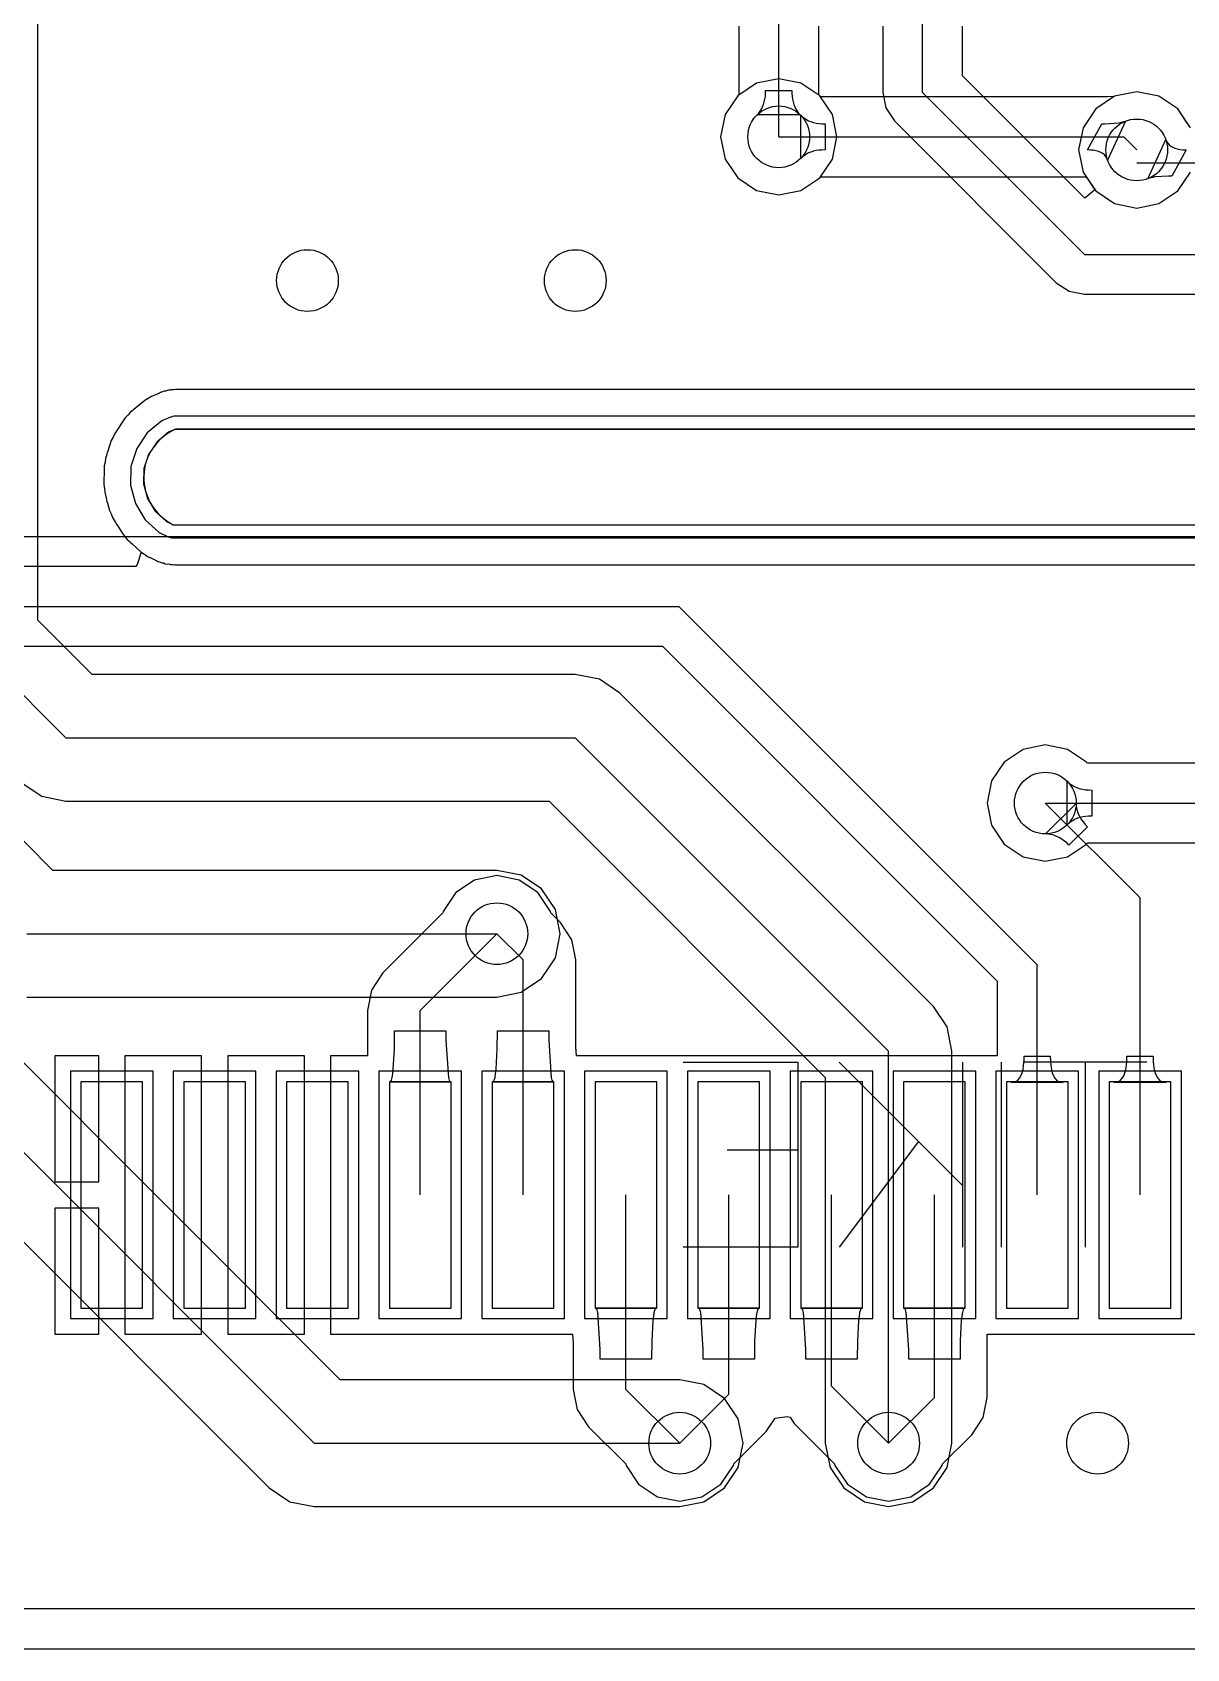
# Model space of a CAD drawing. Header units: millimetres. Extents: x 75.2 to 114.1, y 58.8 to 103.8.
# Drawn here: x 84.25 to 95.48, y 58.84 to 74.55 of the extents above; entities that cross this region are included whole.
import ezdxf

# ---------------------------------------------------------------- set-up
doc = ezdxf.new("R2010")
doc.units = ezdxf.units.MM
for name, color, linetype in [('BottomLayer', 5, 'Continuous'), ('BottomOverlay', 54, 'Continuous'), ('KeepOutLayer', 6, 'Continuous'), ('MultiLayer', 9, 'Continuous'), ('TopLayer', 1, 'Continuous'), ('TopOverlay', 2, 'Continuous'), ('TopPaste', 8, 'Continuous'), ('TopSolder', 216, 'Continuous')]:
    doc.layers.add(name, color=color, linetype=linetype)

# ---------------------------------------------------------------- blocks, each defined once
blk = doc.blocks.new('____20__1')
at = {"layer": 'TopLayer'}
for p, q in [((-19.3, 1.1), (-19.3, -1.1)), ((-18.7, 1.1), (-19.3, 1.1)), ((-18.7, -1.1), (-18.7, 1.1)), ((-18.3, 1.1), (-18.3, -1.1)), ((-17.7, 1.1), (-18.3, 1.1)), ((-17.7, -1.1), (-17.7, 1.1)), ((-17.3, 1.1), (-17.3, -1.1)), ((-16.7, 1.1), (-17.3, 1.1)), ((-16.7, -1.1), (-16.7, 1.1)), ((-16.3, 1.1), (-16.3, -1.1)), ((-15.7, 1.1), (-16.3, 1.1)), ((-15.7, -1.1), (-15.7, 1.1)), ((-15.3, 1.1), (-15.3, -1.1)), ((-14.7, 1.1), (-15.3, 1.1)), ((-14.7, -1.1), (-14.7, 1.1)), ((-14.3, 1.1), (-14.3, -1.1)), ((-13.7, 1.1), (-14.3, 1.1)), ((-13.7, -1.1), (-13.7, 1.1)), ((-13.3, 1.1), (-13.3, -1.1)), ((-12.7, 1.1), (-13.3, 1.1)), ((-12.7, -1.1), (-12.7, 1.1)), ((-12.3, 1.1), (-12.3, -1.1)), ((-11.7, 1.1), (-12.3, 1.1)), ((-11.7, -1.1), (-11.7, 1.1)), ((-11.3, 1.1), (-11.3, -1.1)), ((-10.7, 1.1), (-11.3, 1.1)), ((-10.7, -1.1), (-10.7, 1.1)), ((-10.3, 1.1), (-10.3, -1.1)), ((-9.7, 1.1), (-10.3, 1.1)), ((-9.7, -1.1), (-9.7, 1.1)), ((-9.3, 1.1), (-9.3, -1.1)), ((-8.7, 1.1), (-9.3, 1.1)), ((-8.7, -1.1), (-8.7, 1.1)), ((-19.3, -1.1), (-18.7, -1.1)), ((-18.3, -1.1), (-17.7, -1.1)), ((-17.3, -1.1), (-16.7, -1.1)), ((-16.3, -1.1), (-15.7, -1.1)), ((-15.3, -1.1), (-14.7, -1.1)), ((-14.3, -1.1), (-13.7, -1.1)), ((-13.3, -1.1), (-12.7, -1.1)), ((-12.3, -1.1), (-11.7, -1.1)), ((-11.3, -1.1), (-10.7, -1.1)), ((-10.3, -1.1), (-9.7, -1.1)), ((-9.3, -1.1), (-8.7, -1.1))]:
    blk.add_line(p, q, dxfattribs=at)
at = {"layer": 'TopOverlay'}
blk.add_line((-22.784, 6.401), (3.708, 6.401), dxfattribs=at)
at = {"layer": 'TopPaste'}
for p, q in [((-19.3, 1.1), (-19.3, -1.1)), ((-18.7, 1.1), (-19.3, 1.1)), ((-18.7, -1.1), (-18.7, 1.1)), ((-18.3, 1.1), (-18.3, -1.1)), ((-17.7, 1.1), (-18.3, 1.1)), ((-17.7, -1.1), (-17.7, 1.1)), ((-17.3, 1.1), (-17.3, -1.1)), ((-16.7, 1.1), (-17.3, 1.1)), ((-16.7, -1.1), (-16.7, 1.1)), ((-16.3, 1.1), (-16.3, -1.1)), ((-15.7, 1.1), (-16.3, 1.1)), ((-15.7, -1.1), (-15.7, 1.1)), ((-15.3, 1.1), (-15.3, -1.1)), ((-14.7, 1.1), (-15.3, 1.1)), ((-14.7, -1.1), (-14.7, 1.1)), ((-14.3, 1.1), (-14.3, -1.1)), ((-13.7, 1.1), (-14.3, 1.1)), ((-13.7, -1.1), (-13.7, 1.1)), ((-13.3, 1.1), (-13.3, -1.1)), ((-12.7, 1.1), (-13.3, 1.1)), ((-12.7, -1.1), (-12.7, 1.1)), ((-12.3, 1.1), (-12.3, -1.1)), ((-11.7, 1.1), (-12.3, 1.1)), ((-11.7, -1.1), (-11.7, 1.1)), ((-11.3, 1.1), (-11.3, -1.1)), ((-10.7, 1.1), (-11.3, 1.1)), ((-10.7, -1.1), (-10.7, 1.1)), ((-10.3, 1.1), (-10.3, -1.1)), ((-9.7, 1.1), (-10.3, 1.1)), ((-9.7, -1.1), (-9.7, 1.1)), ((-9.3, 1.1), (-9.3, -1.1)), ((-8.7, 1.1), (-9.3, 1.1)), ((-8.7, -1.1), (-8.7, 1.1)), ((-19.3, -1.1), (-18.7, -1.1)), ((-18.3, -1.1), (-17.7, -1.1)), ((-17.3, -1.1), (-16.7, -1.1)), ((-16.3, -1.1), (-15.7, -1.1)), ((-15.3, -1.1), (-14.7, -1.1)), ((-14.3, -1.1), (-13.7, -1.1)), ((-13.3, -1.1), (-12.7, -1.1)), ((-12.3, -1.1), (-11.7, -1.1)), ((-11.3, -1.1), (-10.7, -1.1)), ((-10.3, -1.1), (-9.7, -1.1)), ((-9.3, -1.1), (-8.7, -1.1))]:
    blk.add_line(p, q, dxfattribs=at)
at = {"layer": 'TopSolder'}
for p, q in [((-19.402, 1.202), (-19.402, -1.202)), ((-18.598, 1.202), (-19.402, 1.202)), ((-18.598, -1.202), (-18.598, 1.202)), ((-18.402, 1.202), (-18.402, -1.202)), ((-17.598, 1.202), (-18.402, 1.202)), ((-17.598, -1.202), (-17.598, 1.202)), ((-17.402, 1.202), (-17.402, -1.202)), ((-16.598, 1.202), (-17.402, 1.202)), ((-16.598, -1.202), (-16.598, 1.202)), ((-16.402, 1.202), (-16.402, -1.202)), ((-15.598, 1.202), (-16.402, 1.202)), ((-15.598, -1.202), (-15.598, 1.202)), ((-15.402, 1.202), (-15.402, -1.202)), ((-14.598, 1.202), (-15.402, 1.202)), ((-14.598, -1.202), (-14.598, 1.202)), ((-14.402, 1.202), (-14.402, -1.202)), ((-13.598, 1.202), (-14.402, 1.202)), ((-13.598, -1.202), (-13.598, 1.202)), ((-13.402, 1.202), (-13.402, -1.202)), ((-12.598, 1.202), (-13.402, 1.202)), ((-12.598, -1.202), (-12.598, 1.202)), ((-12.402, 1.202), (-12.402, -1.202)), ((-11.598, 1.202), (-12.402, 1.202)), ((-11.598, -1.202), (-11.598, 1.202)), ((-11.402, 1.202), (-11.402, -1.202)), ((-10.598, 1.202), (-11.402, 1.202)), ((-10.598, -1.202), (-10.598, 1.202)), ((-10.402, 1.202), (-10.402, -1.202)), ((-9.598, 1.202), (-10.402, 1.202)), ((-9.598, -1.202), (-9.598, 1.202)), ((-9.402, 1.202), (-9.402, -1.202)), ((-8.598, 1.202), (-9.402, 1.202)), ((-8.598, -1.202), (-8.598, 1.202)), ((-19.402, -1.202), (-18.598, -1.202)), ((-18.402, -1.202), (-17.598, -1.202)), ((-17.402, -1.202), (-16.598, -1.202)), ((-16.402, -1.202), (-15.598, -1.202)), ((-15.402, -1.202), (-14.598, -1.202)), ((-14.402, -1.202), (-13.598, -1.202)), ((-13.402, -1.202), (-12.598, -1.202)), ((-12.402, -1.202), (-11.598, -1.202)), ((-11.402, -1.202), (-10.598, -1.202)), ((-10.402, -1.202), (-9.598, -1.202)), ((-9.402, -1.202), (-8.598, -1.202))]:
    blk.add_line(p, q, dxfattribs=at)

msp = doc.modelspace()

# ---------------------------------------------------------------- linework, layer by layer
at = {"layer": 'BottomLayer'}
for p, q in [((84.309, 68.835), (84.309, 75.945)), ((91.298, 74.055), (91.115, 73.932)), ((91.514, 74.098), (91.298, 74.055)), ((91.73, 74.055), (91.514, 74.098)), ((91.913, 73.932), (91.73, 74.055)), ((91.115, 73.932), (90.992, 73.749)), ((91.919, 73.924), (91.913, 73.932)), ((91.926, 73.922), (91.919, 73.924)), ((91.931, 73.921), (91.926, 73.922)), ((94.712, 73.921), (91.931, 73.921)), ((94.777, 73.926), (94.712, 73.921)), ((94.78, 73.928), (94.777, 73.926)), ((94.996, 73.971), (94.78, 73.928)), ((95.212, 73.928), (94.996, 73.971)), ((95.395, 73.805), (95.212, 73.928)), ((90.992, 73.749), (90.949, 73.533)), ((91.728, 73.323), (91.728, 73.743)), ((91.728, 73.743), (91.745, 73.727)), ((91.745, 73.727), (91.764, 73.713)), ((91.764, 73.713), (91.784, 73.701)), ((91.784, 73.701), (91.805, 73.69)), ((95.518, 73.622), (95.395, 73.805)), ((91.805, 73.69), (91.828, 73.681)), ((91.828, 73.681), (91.853, 73.673)), ((91.853, 73.673), (91.879, 73.667)), ((91.879, 73.667), (91.906, 73.663)), ((91.906, 73.663), (91.935, 73.661)), ((91.935, 73.661), (91.966, 73.66)), ((91.966, 73.66), (91.966, 73.406)), ((94.516, 73.406), (94.656, 73.66)), ((94.656, 73.66), (94.688, 73.66)), ((94.688, 73.66), (94.819, 73.669)), ((94.887, 73.686), (94.713, 73.306)), ((94.819, 73.669), (94.839, 73.673)), ((94.839, 73.673), (94.873, 73.681)), ((94.873, 73.681), (94.887, 73.686)), ((90.949, 73.533), (90.992, 73.317)), ((91.514, 73.533), (94.869, 73.533)), ((91.828, 73.385), (91.805, 73.376)), ((91.853, 73.393), (91.828, 73.385)), ((91.879, 73.399), (91.853, 73.393)), ((91.906, 73.403), (91.879, 73.399)), ((91.935, 73.405), (91.906, 73.403)), ((91.966, 73.406), (91.935, 73.405)), ((94.547, 73.405), (94.516, 73.406)), ((94.576, 73.402), (94.547, 73.405)), ((94.602, 73.397), (94.576, 73.402)), ((94.625, 73.39), (94.602, 73.397)), ((94.646, 73.381), (94.625, 73.39)), ((94.869, 73.533), (94.996, 73.406)), ((90.992, 73.317), (91.115, 73.134)), ((91.745, 73.339), (91.728, 73.323)), ((91.764, 73.353), (91.745, 73.339)), ((91.784, 73.365), (91.764, 73.353)), ((91.805, 73.376), (91.784, 73.365)), ((94.665, 73.37), (94.646, 73.381)), ((94.681, 73.357), (94.665, 73.37)), ((94.694, 73.342), (94.681, 73.357)), ((94.705, 73.325), (94.694, 73.342)), ((94.713, 73.306), (94.705, 73.325)), ((91.115, 73.134), (91.298, 73.011)), ((91.73, 73.011), (91.913, 73.134)), ((91.913, 73.134), (91.919, 73.142)), ((91.919, 73.142), (91.926, 73.144)), ((91.926, 73.144), (91.931, 73.145)), ((91.931, 73.145), (94.504, 73.145)), ((94.504, 73.145), (94.597, 73.007)), ((95.395, 73.007), (95.518, 73.19)), ((91.298, 73.011), (91.514, 72.968)), ((91.514, 72.968), (91.73, 73.011)), ((94.597, 73.007), (94.78, 72.884)), ((95.212, 72.884), (95.395, 73.007)), ((94.78, 72.884), (94.996, 72.841)), ((94.996, 72.841), (95.212, 72.884)), ((85.491, 71.042), (85.413, 71.009)), ((85.5, 71.049), (85.491, 71.042)), ((85.52, 71.053), (85.5, 71.049)), ((85.528, 71.057), (85.52, 71.053)), ((85.54, 71.061), (85.528, 71.057)), ((85.553, 71.062), (85.54, 71.061)), ((85.565, 71.067), (85.553, 71.062)), ((85.578, 71.07), (85.565, 71.067)), ((85.591, 71.07), (85.578, 71.07)), ((85.603, 71.074), (85.591, 71.07)), ((85.616, 71.075), (85.603, 71.074)), ((85.627, 71.074), (85.616, 71.075)), ((85.649, 71.078), (85.627, 71.074)), ((103.505, 71.078), (85.649, 71.078)), ((85.35, 70.971), (85.208, 70.854)), ((85.382, 70.988), (85.35, 70.971)), ((85.413, 71.009), (85.382, 70.988)), ((85.159, 70.8), (85.056, 70.648)), ((85.185, 70.826), (85.159, 70.8)), ((85.208, 70.854), (85.185, 70.826)), ((85.023, 70.582), (84.987, 70.467)), ((85.041, 70.614), (85.023, 70.582)), ((85.056, 70.648), (85.041, 70.614)), ((84.967, 70.407), (84.963, 70.37)), ((84.98, 70.446), (84.967, 70.407)), ((84.981, 70.453), (84.98, 70.446)), ((84.987, 70.467), (84.981, 70.453)), ((84.955, 70.334), (84.953, 70.24)), ((84.963, 70.37), (84.955, 70.334)), ((84.953, 70.24), (84.95, 70.221)), ((84.95, 70.221), (84.952, 70.207)), ((84.952, 70.207), (84.95, 70.151)), ((84.95, 70.151), (84.957, 70.115)), ((84.957, 70.115), (84.959, 70.078)), ((84.959, 70.078), (84.978, 70.006)), ((84.978, 70.006), (84.981, 69.988)), ((84.981, 69.988), (84.987, 69.972)), ((84.987, 69.972), (85.006, 69.9)), ((85.006, 69.9), (85.023, 69.867)), ((85.023, 69.867), (85.035, 69.833)), ((85.035, 69.833), (85.065, 69.784)), ((85.065, 69.784), (85.07, 69.771)), ((85.07, 69.771), (85.082, 69.756)), ((85.082, 69.756), (85.131, 69.676)), ((85.131, 69.676), (85.156, 69.649)), ((85.156, 69.649), (85.178, 69.619)), ((85.178, 69.619), (85.209, 69.591)), ((85.209, 69.591), (85.213, 69.585)), ((85.213, 69.585), (85.226, 69.576)), ((85.226, 69.576), (85.314, 69.496)), ((85.314, 69.496), (85.345, 69.477)), ((85.345, 69.477), (85.375, 69.454)), ((85.375, 69.454), (85.399, 69.442)), ((85.399, 69.442), (85.399, 69.442)), ((85.399, 69.442), (85.4, 69.442)), ((85.4, 69.442), (85.465, 69.411)), ((85.465, 69.411), (85.467, 69.41)), ((85.467, 69.41), (85.477, 69.403)), ((85.477, 69.403), (85.493, 69.4)), ((85.493, 69.4), (85.497, 69.397)), ((85.497, 69.397), (85.514, 69.392)), ((85.514, 69.392), (85.531, 69.39)), ((85.531, 69.39), (85.548, 69.383)), ((85.548, 69.383), (85.565, 69.38)), ((85.565, 69.38), (85.582, 69.381)), ((85.582, 69.381), (85.6, 69.376)), ((85.6, 69.376), (85.615, 69.376)), ((85.615, 69.376), (85.626, 69.373)), ((85.626, 69.373), (85.637, 69.376)), ((85.637, 69.376), (85.649, 69.373)), ((85.649, 69.373), (103.505, 69.373)), ((84.837, 68.307), (84.309, 68.835)), ((84.456, 66.402), (82.277, 68.581)), ((83.693, 68.58), (84.582, 67.691)), ((89.535, 68.307), (84.837, 68.307)), ((89.771, 68.26), (89.535, 68.307)), ((89.97, 68.126), (89.771, 68.26)), ((93.018, 65.078), (89.97, 68.126)), ((87.25, 61.449), (81.007, 67.692)), ((84.582, 67.691), (89.535, 67.691)), ((89.535, 67.691), (92.583, 64.643)), ((93.891, 67.578), (93.708, 67.455)), ((94.107, 67.621), (93.891, 67.578)), ((94.323, 67.578), (94.107, 67.621)), ((94.506, 67.455), (94.323, 67.578)), ((80.391, 67.437), (86.995, 60.833)), ((93.708, 67.455), (93.585, 67.272)), ((94.512, 67.447), (94.506, 67.455)), ((94.519, 67.445), (94.512, 67.447)), ((94.524, 67.444), (94.519, 67.445)), ((97.79, 67.444), (94.524, 67.444)), ((84.147, 67.256), (84.346, 67.122)), ((93.585, 67.272), (93.542, 67.056)), ((94.321, 66.846), (94.321, 67.266)), ((94.321, 67.266), (94.338, 67.25)), ((84.346, 67.122), (84.582, 67.075)), ((94.338, 67.25), (94.357, 67.236)), ((94.357, 67.236), (94.377, 67.224)), ((94.377, 67.224), (94.398, 67.213)), ((94.398, 67.213), (94.421, 67.204)), ((94.421, 67.204), (94.446, 67.196)), ((94.446, 67.196), (94.472, 67.19)), ((94.472, 67.19), (94.499, 67.186)), ((94.499, 67.186), (94.528, 67.184)), ((94.528, 67.184), (94.559, 67.183)), ((94.559, 67.183), (94.559, 66.929)), ((79.956, 67.002), (86.56, 60.398)), ((84.582, 67.075), (89.28, 67.075)), ((89.28, 67.075), (91.967, 64.388)), ((93.542, 67.056), (93.585, 66.84)), ((94.107, 67.056), (97.79, 67.056)), ((93.585, 66.84), (93.708, 66.657)), ((94.338, 66.862), (94.321, 66.846)), ((94.357, 66.876), (94.338, 66.862)), ((94.377, 66.888), (94.357, 66.876)), ((94.398, 66.899), (94.377, 66.888)), ((94.421, 66.908), (94.398, 66.899)), ((94.446, 66.916), (94.421, 66.908)), ((94.472, 66.922), (94.446, 66.916)), ((94.499, 66.926), (94.472, 66.922)), ((94.528, 66.928), (94.499, 66.926)), ((94.559, 66.929), (94.528, 66.928)), ((93.708, 66.657), (93.891, 66.534)), ((94.323, 66.534), (94.506, 66.657)), ((94.506, 66.657), (94.512, 66.665)), ((94.512, 66.665), (94.519, 66.667)), ((94.519, 66.667), (94.524, 66.668)), ((94.524, 66.668), (97.629, 66.668)), ((93.891, 66.534), (94.107, 66.491)), ((94.107, 66.491), (94.323, 66.534)), ((88.773, 66.402), (84.456, 66.402)), ((89.009, 66.355), (88.773, 66.402)), ((89.208, 66.221), (89.009, 66.355)), ((89.342, 66.022), (89.208, 66.221)), ((89.389, 65.786), (89.342, 66.022)), ((84.201, 65.786), (88.773, 65.786)), ((89.342, 65.55), (89.389, 65.786)), ((89.208, 65.351), (89.342, 65.55)), ((88.773, 65.17), (89.009, 65.217)), ((89.009, 65.217), (89.208, 65.351)), ((84.201, 65.17), (88.773, 65.17)), ((93.152, 64.879), (93.018, 65.078)), ((93.199, 64.643), (93.152, 64.879)), ((92.583, 60.833), (92.583, 64.643)), ((93.199, 60.833), (93.199, 64.643)), ((91.967, 64.388), (91.967, 60.833)), ((90.551, 61.449), (87.25, 61.449)), ((90.787, 61.402), (90.551, 61.449)), ((90.986, 61.268), (90.787, 61.402)), ((91.12, 61.069), (90.986, 61.268)), ((91.167, 60.833), (91.12, 61.069)), ((86.995, 60.833), (90.551, 60.833)), ((91.12, 60.597), (91.167, 60.833)), ((91.967, 60.833), (92.014, 60.597)), ((93.152, 60.597), (93.199, 60.833)), ((90.986, 60.398), (91.12, 60.597)), ((92.014, 60.597), (92.148, 60.398)), ((93.018, 60.398), (93.152, 60.597)), ((86.56, 60.398), (86.759, 60.264)), ((90.787, 60.264), (90.986, 60.398)), ((92.148, 60.398), (92.347, 60.264)), ((92.819, 60.264), (93.018, 60.398)), ((86.759, 60.264), (86.995, 60.217)), ((86.995, 60.217), (90.551, 60.217)), ((90.551, 60.217), (90.787, 60.264)), ((92.347, 60.264), (92.583, 60.217)), ((92.583, 60.217), (92.819, 60.264)), ((108.993, 59.224), (80.035, 59.224))]:
    msp.add_line(p, q, dxfattribs=at)
for centre in [(91.514, 73.533), (94.996, 73.406), (86.931, 72.136), (89.535, 72.136), (94.107, 67.056), (88.773, 65.786), (90.551, 60.833), (92.583, 60.833), (94.615, 60.833)]:
    msp.add_circle(centre, 0.3, dxfattribs=at)
at = {"layer": 'BottomOverlay'}
for p, q in [((90.585, 64.538), (91.699, 64.538)), ((91.699, 64.538), (91.699, 62.738)), ((92.102, 64.538), (93.302, 63.338)), ((93.302, 64.538), (93.302, 62.738)), ((93.679, 64.538), (93.679, 62.738)), ((95.093, 64.538), (93.893, 64.538)), ((94.493, 64.538), (94.493, 62.738)), ((91.699, 63.681), (91.014, 63.681)), ((92.873, 63.766), (92.102, 62.738)), ((91.699, 62.738), (90.585, 62.738))]:
    msp.add_line(p, q, dxfattribs=at)
at = {"layer": 'KeepOutLayer'}
for p, q in [((85.649, 70.69), (103.505, 70.69)), ((85.649, 69.762), (103.505, 69.762)), ((80.035, 58.835), (109.118, 58.835))]:
    msp.add_line(p, q, dxfattribs=at)
msp.add_arc((85.849, 70.221), 0.51, 113.082, 244.103, dxfattribs=at)
at = {"layer": 'MultiLayer'}
for p, q in [((85.514, 70.771), (85.373, 70.654)), ((85.599, 70.807), (85.514, 70.771)), ((85.605, 70.809), (85.599, 70.807)), ((85.617, 70.813), (85.605, 70.809)), ((85.63, 70.816), (85.617, 70.813)), ((85.642, 70.817), (85.63, 70.816)), ((85.649, 70.817), (85.642, 70.817)), ((103.505, 70.817), (85.649, 70.817)), ((85.373, 70.654), (85.27, 70.503)), ((85.468, 70.568), (85.385, 70.446)), ((85.581, 70.661), (85.468, 70.568)), ((85.649, 70.69), (85.581, 70.661)), ((103.505, 70.69), (85.649, 70.69)), ((85.27, 70.503), (85.214, 70.328)), ((85.385, 70.446), (85.341, 70.307)), ((85.214, 70.328), (85.209, 70.145)), ((85.341, 70.307), (85.337, 70.16)), ((85.209, 70.145), (85.257, 69.967)), ((85.337, 70.16), (85.375, 70.018)), ((85.257, 69.967), (85.352, 69.811)), ((85.375, 70.018), (85.451, 69.893)), ((85.352, 69.811), (85.488, 69.687)), ((85.451, 69.893), (85.56, 69.794)), ((85.56, 69.794), (85.626, 69.762)), ((85.488, 69.687), (85.57, 69.647)), ((85.57, 69.647), (85.57, 69.647)), ((85.57, 69.647), (85.578, 69.643)), ((85.578, 69.643), (85.595, 69.638)), ((85.595, 69.638), (85.611, 69.635)), ((85.611, 69.635), (85.629, 69.634)), ((85.626, 69.762), (85.649, 69.762)), ((85.629, 69.634), (85.637, 69.635)), ((85.637, 69.635), (85.637, 69.635)), ((85.637, 69.635), (85.639, 69.635)), ((85.639, 69.635), (85.642, 69.635)), ((85.642, 69.635), (85.644, 69.635)), ((85.644, 69.635), (85.647, 69.634)), ((85.647, 69.634), (85.649, 69.634)), ((85.649, 69.762), (103.482, 69.762)), ((85.649, 69.634), (85.649, 69.634)), ((85.649, 69.634), (103.505, 69.634))]:
    msp.add_line(p, q, dxfattribs=at)
for centre in [(91.514, 73.533), (94.996, 73.406), (86.931, 72.136), (89.535, 72.136), (94.107, 67.056), (88.773, 65.786), (90.551, 60.833), (92.583, 60.833), (94.615, 60.833)]:
    msp.add_circle(centre, 0.3, dxfattribs=at)
at = {"layer": 'TopLayer'}
for p, q in [((91.514, 73.533), (91.514, 76.962)), ((92.914, 73.964), (92.914, 76.962)), ((91.126, 74.608), (91.126, 73.95)), ((91.903, 73.95), (91.903, 74.608)), ((92.526, 74.608), (92.526, 73.964)), ((93.303, 74.125), (93.303, 74.608)), ((94.49, 72.937), (93.303, 74.125)), ((91.115, 73.932), (90.992, 73.749)), ((91.123, 73.938), (91.115, 73.932)), ((91.125, 73.945), (91.123, 73.938)), ((91.126, 73.95), (91.125, 73.945)), ((91.366, 73.847), (91.374, 73.872)), ((91.374, 73.872), (91.38, 73.898)), ((91.38, 73.898), (91.384, 73.925)), ((91.384, 73.925), (91.386, 73.954)), ((91.386, 73.954), (91.387, 73.985)), ((91.387, 73.985), (91.641, 73.985)), ((91.641, 73.985), (91.642, 73.954)), ((91.642, 73.954), (91.644, 73.925)), ((91.644, 73.925), (91.649, 73.898)), ((91.649, 73.898), (91.654, 73.872)), ((91.654, 73.872), (91.662, 73.847)), ((91.903, 73.945), (91.903, 73.95)), ((91.905, 73.938), (91.903, 73.945)), ((91.913, 73.932), (91.905, 73.938)), ((92.036, 73.749), (91.913, 73.932)), ((92.526, 73.964), (92.555, 73.815)), ((92.914, 73.964), (94.488, 72.39)), ((94.78, 73.928), (94.597, 73.805)), ((94.996, 73.971), (94.78, 73.928)), ((95.212, 73.928), (94.996, 73.971)), ((95.395, 73.805), (95.212, 73.928)), ((90.992, 73.749), (90.949, 73.533)), ((91.304, 73.747), (91.32, 73.764)), ((91.724, 73.747), (91.304, 73.747)), ((91.32, 73.764), (91.334, 73.783)), ((91.334, 73.783), (91.346, 73.803)), ((91.346, 73.803), (91.357, 73.824)), ((91.357, 73.824), (91.366, 73.847)), ((91.662, 73.847), (91.671, 73.824)), ((91.671, 73.824), (91.682, 73.803)), ((91.682, 73.803), (91.694, 73.783)), ((91.694, 73.783), (91.708, 73.764)), ((91.708, 73.764), (91.724, 73.747)), ((92.079, 73.533), (92.036, 73.749)), ((92.555, 73.815), (92.639, 73.689)), ((94.597, 73.805), (94.474, 73.622)), ((95.488, 73.667), (95.395, 73.805)), ((92.639, 73.689), (94.213, 72.115)), ((94.474, 73.622), (94.431, 73.406)), ((90.949, 73.533), (90.992, 73.317)), ((92.036, 73.317), (92.079, 73.533)), ((94.431, 73.406), (94.474, 73.19)), ((95.105, 73.126), (95.279, 73.506)), ((95.279, 73.506), (95.287, 73.487)), ((95.287, 73.487), (95.298, 73.47)), ((95.298, 73.47), (95.311, 73.455)), ((95.311, 73.455), (95.327, 73.442)), ((95.327, 73.442), (95.346, 73.431)), ((95.476, 73.406), (95.336, 73.152)), ((95.346, 73.431), (95.367, 73.422)), ((95.367, 73.422), (95.39, 73.415)), ((95.39, 73.415), (95.416, 73.41)), ((95.416, 73.41), (95.445, 73.407)), ((95.445, 73.407), (95.476, 73.406)), ((90.992, 73.317), (91.115, 73.134)), ((91.913, 73.134), (92.036, 73.317)), ((94.996, 73.279), (103.632, 73.279)), ((91.115, 73.134), (91.298, 73.011)), ((91.73, 73.011), (91.913, 73.134)), ((94.474, 73.19), (94.589, 73.018)), ((95.119, 73.131), (95.105, 73.126)), ((95.153, 73.139), (95.119, 73.131)), ((95.173, 73.143), (95.153, 73.139)), ((95.304, 73.152), (95.173, 73.143)), ((95.336, 73.152), (95.304, 73.152)), ((91.298, 73.011), (91.514, 72.968)), ((91.514, 72.968), (91.73, 73.011)), ((94.589, 73.018), (94.49, 72.937)), ((94.488, 72.39), (103.124, 72.39)), ((94.213, 72.115), (94.339, 72.031)), ((94.339, 72.031), (94.488, 72.002)), ((94.488, 72.002), (102.963, 72.002)), ((85.491, 71.042), (85.413, 71.009)), ((85.5, 71.049), (85.491, 71.042)), ((85.52, 71.053), (85.5, 71.049)), ((85.528, 71.057), (85.52, 71.053)), ((85.54, 71.061), (85.528, 71.057)), ((85.553, 71.062), (85.54, 71.061)), ((85.565, 71.067), (85.553, 71.062)), ((85.578, 71.07), (85.565, 71.067)), ((85.591, 71.07), (85.578, 71.07)), ((85.603, 71.074), (85.591, 71.07)), ((85.616, 71.075), (85.603, 71.074)), ((85.627, 71.074), (85.616, 71.075)), ((85.649, 71.078), (85.627, 71.074)), ((103.505, 71.078), (85.649, 71.078)), ((85.35, 70.971), (85.208, 70.854)), ((85.382, 70.988), (85.35, 70.971)), ((85.413, 71.009), (85.382, 70.988)), ((85.159, 70.8), (85.056, 70.648)), ((85.185, 70.826), (85.159, 70.8)), ((85.208, 70.854), (85.185, 70.826)), ((85.023, 70.582), (84.987, 70.467)), ((85.041, 70.614), (85.023, 70.582)), ((85.056, 70.648), (85.041, 70.614)), ((84.967, 70.407), (84.963, 70.37)), ((84.98, 70.446), (84.967, 70.407)), ((84.981, 70.453), (84.98, 70.446)), ((84.987, 70.467), (84.981, 70.453)), ((84.955, 70.334), (84.953, 70.24)), ((84.963, 70.37), (84.955, 70.334)), ((84.953, 70.24), (84.95, 70.221)), ((84.95, 70.221), (84.952, 70.207)), ((84.952, 70.207), (84.95, 70.151)), ((84.95, 70.151), (84.957, 70.115)), ((84.957, 70.115), (84.959, 70.078)), ((84.959, 70.078), (84.978, 70.006)), ((84.978, 70.006), (84.981, 69.988)), ((84.981, 69.988), (84.987, 69.972)), ((84.987, 69.972), (85.006, 69.9)), ((85.006, 69.9), (85.023, 69.867)), ((85.023, 69.867), (85.035, 69.833)), ((85.035, 69.833), (85.065, 69.784)), ((85.065, 69.784), (85.07, 69.771)), ((85.07, 69.771), (85.082, 69.756)), ((85.082, 69.756), (85.131, 69.676)), ((85.131, 69.676), (85.156, 69.649)), ((85.156, 69.649), (85.178, 69.619)), ((85.178, 69.619), (85.209, 69.591)), ((85.209, 69.591), (85.213, 69.585)), ((85.213, 69.585), (85.226, 69.576)), ((85.226, 69.576), (85.314, 69.496)), ((85.314, 69.496), (85.275, 69.374)), ((85.263, 69.357), (79.756, 69.357)), ((85.275, 69.374), (85.263, 69.357)), ((78.613, 68.968), (90.544, 68.968)), ((90.544, 68.968), (94.028, 65.484)), ((79.756, 68.58), (90.383, 68.58)), ((90.383, 68.58), (93.64, 65.323)), ((94.107, 67.056), (95.028, 66.135)), ((94.11, 66.756), (94.407, 67.053)), ((94.407, 67.053), (94.408, 67.03)), ((94.408, 67.03), (94.411, 67.007)), ((94.411, 67.007), (94.416, 66.984)), ((94.416, 66.984), (94.424, 66.961)), ((94.424, 66.961), (94.434, 66.938)), ((94.516, 66.826), (94.337, 66.647)), ((94.434, 66.938), (94.446, 66.916)), ((94.446, 66.916), (94.46, 66.893)), ((94.46, 66.893), (94.477, 66.871)), ((94.477, 66.871), (94.495, 66.848)), ((94.495, 66.848), (94.516, 66.826)), ((94.133, 66.755), (94.11, 66.756)), ((94.156, 66.752), (94.133, 66.755)), ((94.179, 66.747), (94.156, 66.752)), ((94.202, 66.739), (94.179, 66.747)), ((94.225, 66.729), (94.202, 66.739)), ((94.247, 66.717), (94.225, 66.729)), ((94.27, 66.703), (94.247, 66.717)), ((94.292, 66.686), (94.27, 66.703)), ((94.315, 66.668), (94.292, 66.686)), ((94.337, 66.647), (94.315, 66.668)), ((88.773, 66.351), (88.557, 66.308)), ((88.989, 66.308), (88.773, 66.351)), ((88.374, 66.185), (88.251, 66.002)), ((88.557, 66.308), (88.374, 66.185)), ((89.172, 66.185), (88.989, 66.308)), ((89.295, 66.002), (89.172, 66.185)), ((88.251, 66.002), (88.248, 65.988)), ((89.298, 65.988), (89.295, 66.002)), ((95.028, 63.246), (95.028, 66.135)), ((88.248, 65.988), (87.665, 65.404)), ((89.391, 65.894), (89.298, 65.988)), ((89.503, 65.728), (89.391, 65.894)), ((88.028, 65.041), (88.773, 65.786)), ((88.773, 65.786), (89.028, 65.531)), ((89.542, 65.531), (89.503, 65.728)), ((89.028, 63.246), (89.028, 65.531)), ((89.542, 64.685), (89.542, 65.531)), ((87.665, 65.404), (87.553, 65.238)), ((94.028, 63.246), (94.028, 65.484)), ((87.553, 65.238), (87.514, 65.041)), ((93.64, 65.323), (93.64, 64.6)), ((87.514, 65.041), (87.514, 64.61)), ((88.028, 63.246), (88.028, 65.041)), ((87.776, 64.663), (87.778, 64.843)), ((87.778, 64.843), (88.278, 64.843)), ((88.278, 64.843), (88.278, 64.748)), ((88.278, 64.748), (88.301, 64.388)), ((88.776, 64.663), (88.778, 64.843)), ((88.778, 64.843), (89.278, 64.843)), ((89.278, 64.843), (89.278, 64.748)), ((89.278, 64.748), (89.301, 64.388)), ((84.901, 64.6), (84.474, 64.6)), ((84.474, 64.6), (84.474, 63.373)), ((84.901, 63.373), (84.901, 64.6)), ((85.901, 64.6), (85.155, 64.6)), ((85.155, 64.6), (85.155, 63.246)), ((85.901, 63.246), (85.901, 64.6)), ((86.901, 64.6), (86.155, 64.6)), ((86.155, 64.6), (86.155, 63.246)), ((86.901, 63.246), (86.901, 64.6)), ((87.514, 64.6), (87.155, 64.6)), ((87.155, 64.6), (87.155, 63.246)), ((87.514, 64.61), (87.514, 64.6)), ((87.766, 64.468), (87.776, 64.663)), ((88.766, 64.468), (88.776, 64.663)), ((89.547, 64.6), (89.542, 64.685)), ((93.64, 64.6), (89.547, 64.6)), ((93.9, 64.548), (93.901, 64.597)), ((93.901, 64.597), (94.155, 64.597)), ((94.155, 64.597), (94.156, 64.548)), ((94.9, 64.548), (94.901, 64.597)), ((94.901, 64.597), (95.155, 64.597)), ((95.155, 64.597), (95.156, 64.548)), ((87.761, 64.423), (87.766, 64.468)), ((88.761, 64.423), (88.766, 64.468)), ((93.869, 64.404), (93.881, 64.432)), ((93.881, 64.432), (93.89, 64.466)), ((93.89, 64.466), (93.896, 64.504)), ((93.896, 64.504), (93.9, 64.548)), ((94.156, 64.548), (94.16, 64.504)), ((94.16, 64.504), (94.166, 64.466)), ((94.166, 64.466), (94.175, 64.432)), ((94.175, 64.432), (94.187, 64.404)), ((94.869, 64.404), (94.881, 64.432)), ((94.881, 64.432), (94.89, 64.466)), ((94.89, 64.466), (94.896, 64.504)), ((94.896, 64.504), (94.9, 64.548)), ((95.156, 64.548), (95.16, 64.504)), ((95.16, 64.504), (95.166, 64.466)), ((95.166, 64.466), (95.175, 64.432)), ((95.175, 64.432), (95.187, 64.404)), ((87.731, 64.343), (87.74, 64.348)), ((88.325, 64.343), (87.731, 64.343)), ((87.74, 64.348), (87.748, 64.363)), ((87.748, 64.363), (87.755, 64.388)), ((87.755, 64.388), (87.761, 64.423)), ((88.301, 64.388), (88.308, 64.363)), ((88.308, 64.363), (88.316, 64.348)), ((88.316, 64.348), (88.325, 64.343)), ((88.731, 64.343), (88.74, 64.348)), ((89.325, 64.343), (88.731, 64.343)), ((88.74, 64.348), (88.748, 64.363)), ((88.748, 64.363), (88.755, 64.388)), ((88.755, 64.388), (88.761, 64.423)), ((89.301, 64.388), (89.308, 64.363)), ((89.308, 64.363), (89.316, 64.348)), ((89.316, 64.348), (89.325, 64.343)), ((93.774, 64.34), (93.798, 64.342)), ((94.282, 64.34), (93.774, 64.34)), ((93.798, 64.342), (93.82, 64.35)), ((93.82, 64.35), (93.839, 64.363)), ((93.839, 64.363), (93.855, 64.381)), ((93.855, 64.381), (93.869, 64.404)), ((94.187, 64.404), (94.201, 64.381)), ((94.201, 64.381), (94.217, 64.363)), ((94.217, 64.363), (94.236, 64.35)), ((94.236, 64.35), (94.258, 64.342)), ((94.258, 64.342), (94.282, 64.34)), ((94.774, 64.34), (94.798, 64.342)), ((95.282, 64.34), (94.774, 64.34)), ((94.798, 64.342), (94.82, 64.35)), ((94.82, 64.35), (94.839, 64.363)), ((94.839, 64.363), (94.855, 64.381)), ((94.855, 64.381), (94.869, 64.404)), ((95.187, 64.404), (95.201, 64.381)), ((95.201, 64.381), (95.217, 64.363)), ((95.217, 64.363), (95.236, 64.35)), ((95.236, 64.35), (95.258, 64.342)), ((95.258, 64.342), (95.282, 64.34)), ((84.474, 63.373), (84.901, 63.373)), ((85.155, 63.246), (85.155, 61.892)), ((85.901, 61.892), (85.901, 63.246)), ((86.155, 63.246), (86.155, 61.892)), ((86.901, 61.892), (86.901, 63.246)), ((87.155, 63.246), (87.155, 61.892)), ((90.028, 61.356), (90.028, 63.246)), ((91.028, 61.31), (91.028, 63.246)), ((92.028, 61.388), (92.028, 63.246)), ((93.028, 61.278), (93.028, 63.246)), ((84.901, 63.119), (84.474, 63.119)), ((84.474, 63.119), (84.474, 61.892)), ((84.901, 61.892), (84.901, 63.119)), ((89.74, 62.144), (89.731, 62.149)), ((89.731, 62.149), (90.325, 62.149)), ((89.748, 62.129), (89.74, 62.144)), ((89.755, 62.104), (89.748, 62.129)), ((89.778, 61.744), (89.755, 62.104)), ((90.301, 62.104), (90.295, 62.069)), ((90.308, 62.129), (90.301, 62.104)), ((90.316, 62.144), (90.308, 62.129)), ((90.325, 62.149), (90.316, 62.144)), ((90.74, 62.144), (90.731, 62.149)), ((90.731, 62.149), (91.325, 62.149)), ((90.748, 62.129), (90.74, 62.144)), ((90.755, 62.104), (90.748, 62.129)), ((90.778, 61.744), (90.755, 62.104)), ((91.301, 62.104), (91.295, 62.069)), ((91.308, 62.129), (91.301, 62.104)), ((91.316, 62.144), (91.308, 62.129)), ((91.325, 62.149), (91.316, 62.144)), ((91.74, 62.144), (91.731, 62.149)), ((91.731, 62.149), (92.325, 62.149)), ((91.748, 62.129), (91.74, 62.144)), ((91.755, 62.104), (91.748, 62.129)), ((91.778, 61.744), (91.755, 62.104)), ((92.301, 62.104), (92.295, 62.069)), ((92.308, 62.129), (92.301, 62.104)), ((92.316, 62.144), (92.308, 62.129)), ((92.325, 62.149), (92.316, 62.144)), ((92.74, 62.144), (92.731, 62.149)), ((92.731, 62.149), (93.325, 62.149)), ((92.748, 62.129), (92.74, 62.144)), ((92.755, 62.104), (92.748, 62.129)), ((92.778, 61.744), (92.755, 62.104)), ((93.301, 62.104), (93.295, 62.069)), ((93.308, 62.129), (93.301, 62.104)), ((93.316, 62.144), (93.308, 62.129)), ((93.325, 62.149), (93.316, 62.144)), ((90.29, 62.024), (90.28, 61.829)), ((90.295, 62.069), (90.29, 62.024)), ((91.29, 62.024), (91.28, 61.829)), ((91.295, 62.069), (91.29, 62.024)), ((92.29, 62.024), (92.28, 61.829)), ((92.295, 62.069), (92.29, 62.024)), ((93.29, 62.024), (93.28, 61.829)), ((93.295, 62.069), (93.29, 62.024)), ((84.474, 61.892), (84.901, 61.892)), ((85.155, 61.892), (85.901, 61.892)), ((86.155, 61.892), (86.901, 61.892)), ((87.155, 61.892), (89.509, 61.892)), ((89.509, 61.892), (89.514, 61.807)), ((89.514, 61.807), (89.514, 61.356)), ((90.28, 61.829), (90.278, 61.649)), ((91.28, 61.829), (91.278, 61.649)), ((92.28, 61.829), (92.278, 61.649)), ((93.28, 61.829), (93.278, 61.649)), ((93.542, 61.882), (93.542, 61.892)), ((93.542, 61.892), (95.64, 61.892)), ((93.542, 61.278), (93.542, 61.882)), ((89.778, 61.649), (89.778, 61.744)), ((90.278, 61.649), (89.778, 61.649)), ((90.778, 61.649), (90.778, 61.744)), ((91.278, 61.649), (90.778, 61.649)), ((91.778, 61.649), (91.778, 61.744)), ((92.278, 61.649), (91.778, 61.649)), ((92.778, 61.649), (92.778, 61.744)), ((93.278, 61.649), (92.778, 61.649)), ((89.514, 61.356), (89.553, 61.159)), ((90.028, 61.356), (90.551, 60.833)), ((90.551, 60.833), (91.028, 61.31)), ((92.028, 61.388), (92.583, 60.833)), ((89.553, 61.159), (89.665, 60.993)), ((92.583, 60.833), (93.028, 61.278)), ((93.503, 61.081), (93.542, 61.278)), ((89.665, 60.993), (90.026, 60.631)), ((91.391, 60.947), (91.478, 61.076)), ((91.478, 61.076), (91.597, 61.091)), ((91.597, 61.091), (91.625, 61.085)), ((91.625, 61.085), (91.665, 61.025)), ((91.665, 61.025), (92.058, 60.631)), ((93.391, 60.915), (93.503, 61.081)), ((91.076, 60.631), (91.391, 60.947)), ((93.108, 60.631), (93.391, 60.915)), ((90.026, 60.631), (90.029, 60.617)), ((90.029, 60.617), (90.152, 60.434)), ((90.95, 60.434), (91.073, 60.617)), ((91.073, 60.617), (91.076, 60.631)), ((92.058, 60.631), (92.061, 60.617)), ((92.061, 60.617), (92.184, 60.434)), ((92.982, 60.434), (93.105, 60.617)), ((93.105, 60.617), (93.108, 60.631)), ((90.152, 60.434), (90.335, 60.311)), ((90.767, 60.311), (90.95, 60.434)), ((92.184, 60.434), (92.367, 60.311)), ((92.799, 60.311), (92.982, 60.434)), ((90.335, 60.311), (90.551, 60.268)), ((90.551, 60.268), (90.767, 60.311)), ((92.367, 60.311), (92.583, 60.268)), ((92.583, 60.268), (92.799, 60.311)), ((108.993, 59.224), (80.035, 59.224))]:
    msp.add_line(p, q, dxfattribs=at)
for centre in [(91.514, 73.533), (94.996, 73.406), (86.931, 72.136), (89.535, 72.136), (94.107, 67.056), (88.773, 65.786), (90.551, 60.833), (92.583, 60.833), (94.615, 60.833)]:
    msp.add_circle(centre, 0.3, dxfattribs=at)

# ---------------------------------------------------------------- block references
at = {"rotation": 360}
msp.add_blockref('____20__1', (104.028, 63.246), dxfattribs=at)

doc.saveas('drawing.dxf')
